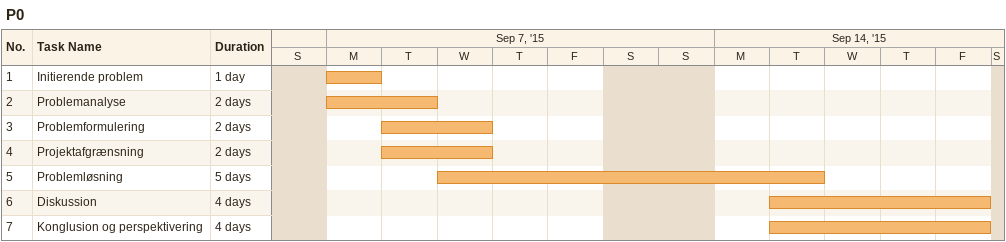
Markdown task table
P0

| ID | Task | Duration | Start | Finish |
|---|---|---|---|---|
| 1 | Initierende problem | 1d | 2015-09-07 | 2015-09-07 |
| 2 | Problemanalyse | 2d | 2015-09-07 | 2015-09-08 |
| 3 | Problemformulering | 2d | 2015-09-08 | 2015-09-09 |
| 4 | Projektafgrænsning | 2d | 2015-09-08 | 2015-09-09 |
| 5 | Problemløsning | 5d | 2015-09-09 | 2015-09-15 |
| 6 | Diskussion | 4d | 2015-09-15 | 2015-09-18 |
| 7 | Konglusion og perspektivering | 4d | 2015-09-15 | 2015-09-18 |
